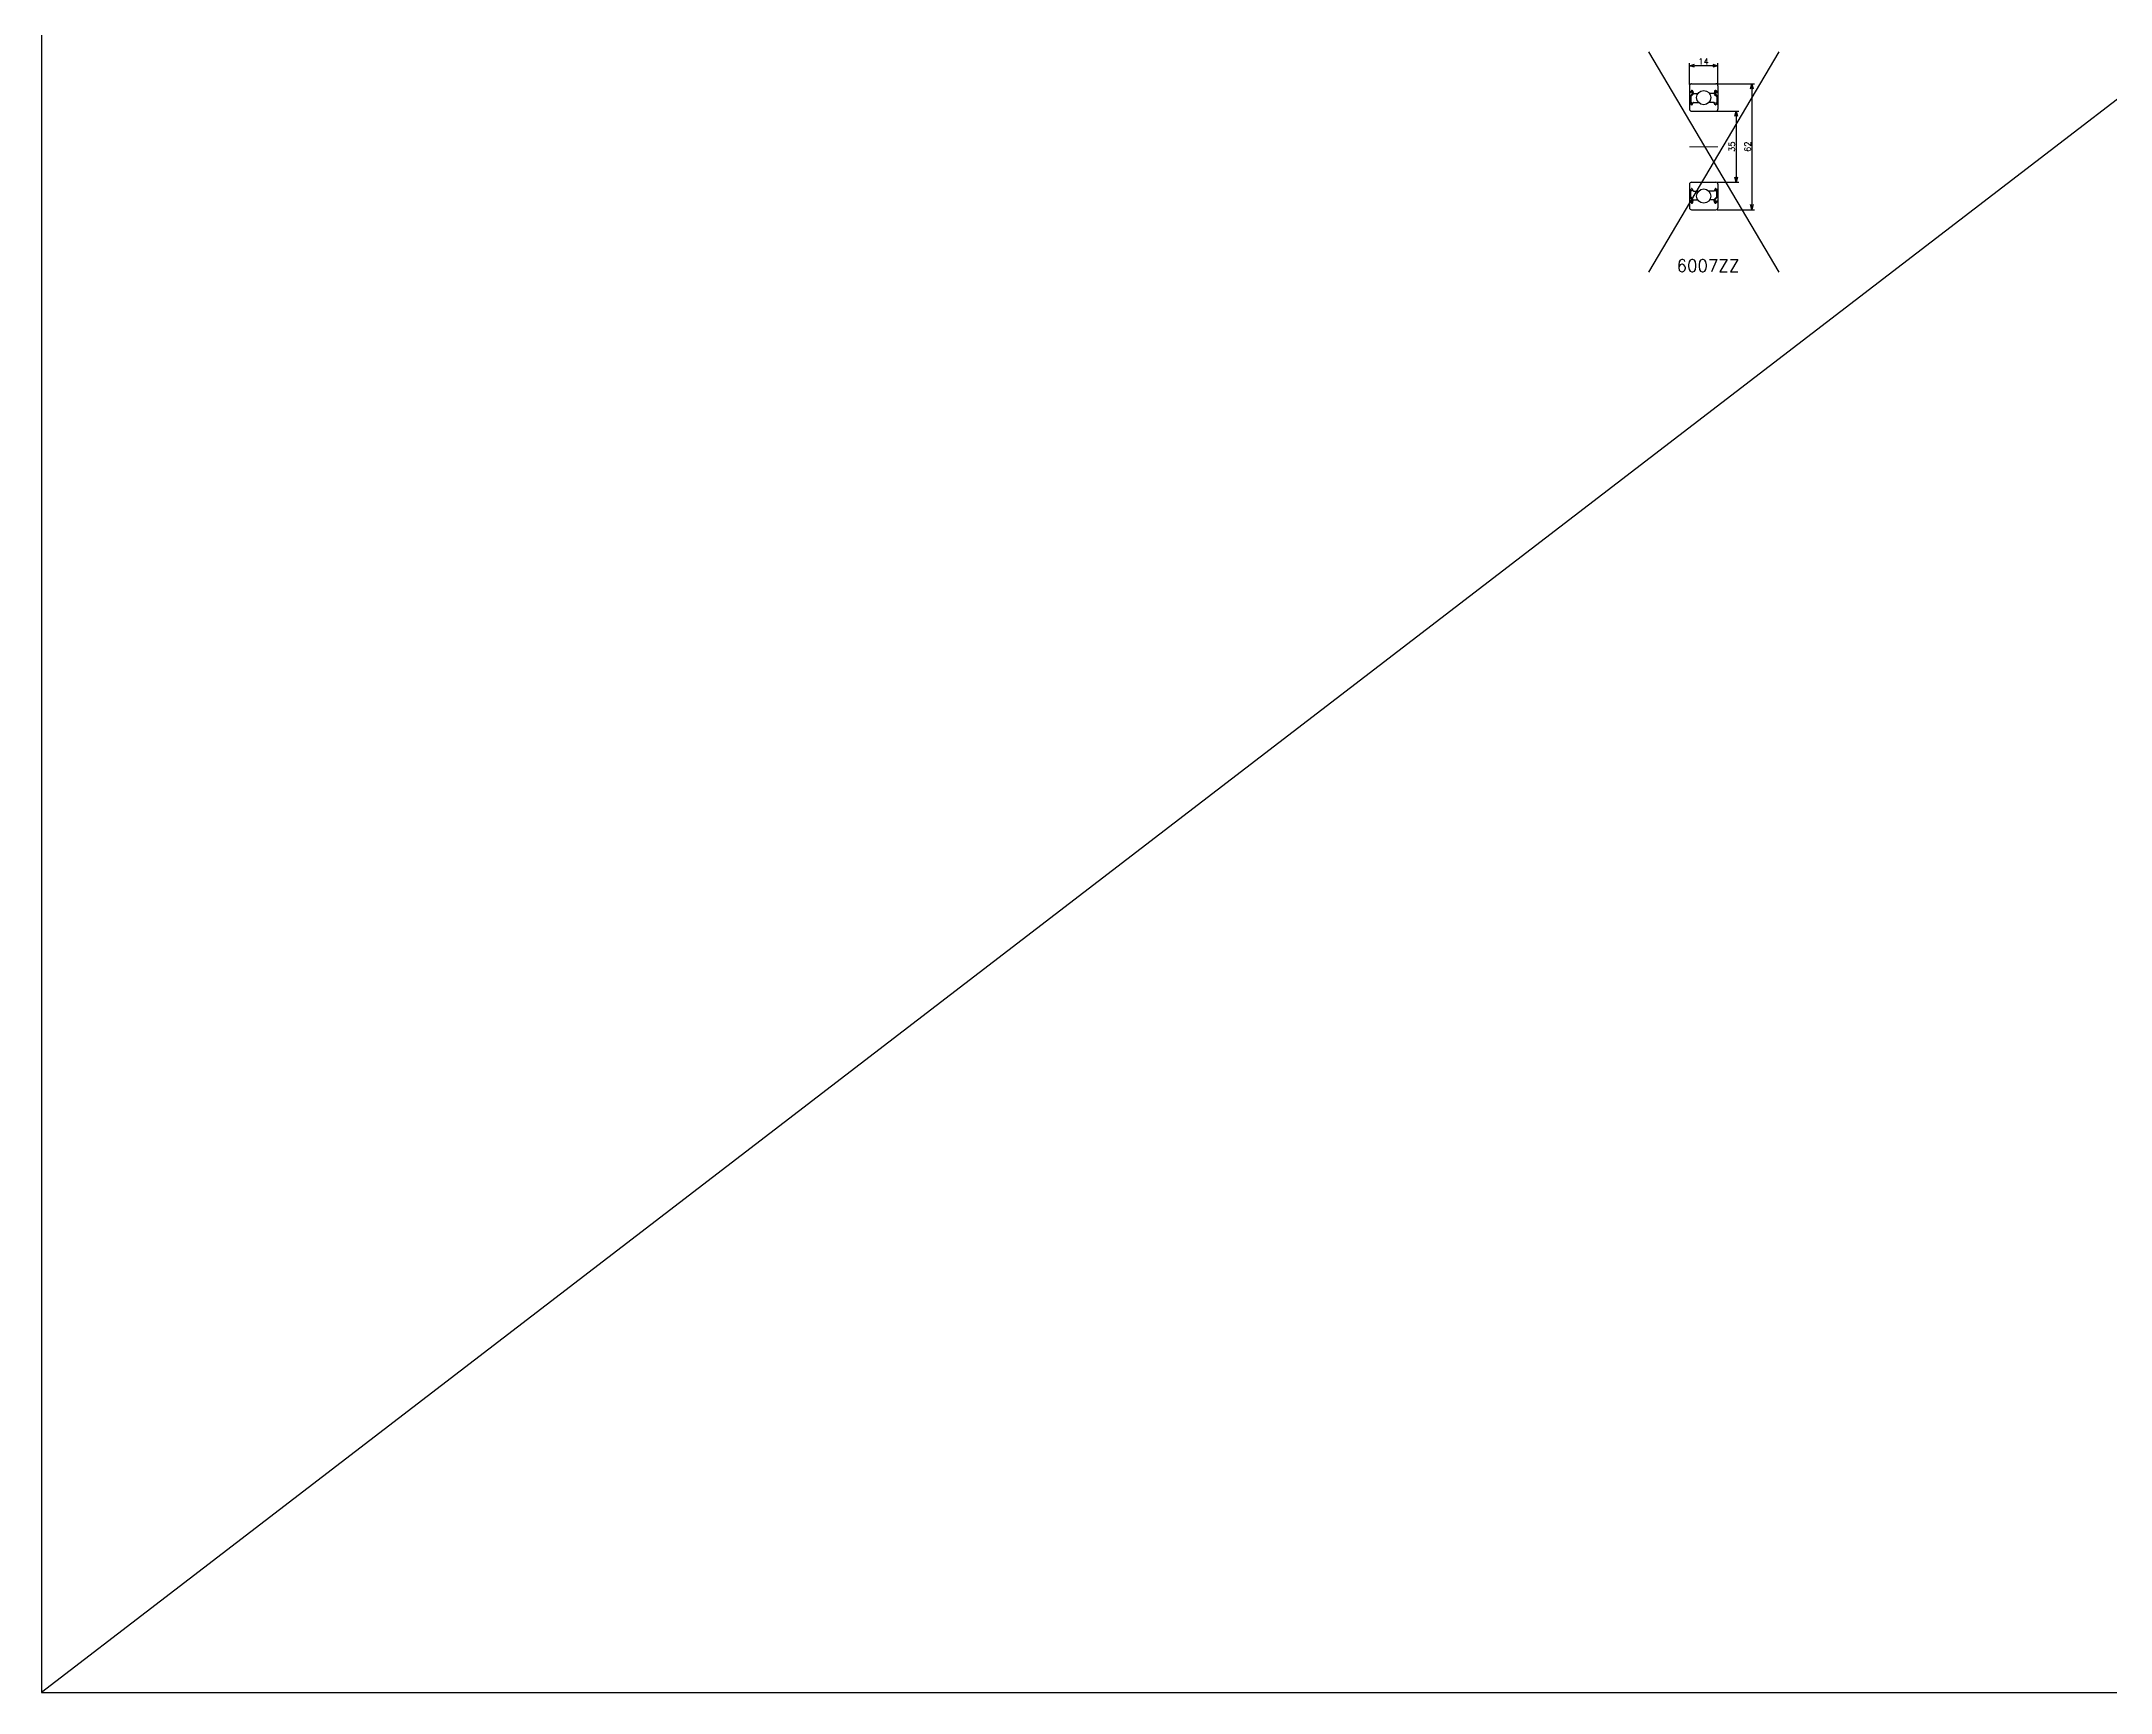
# Model space of a CAD drawing. Header units: millimetres. Extents: x 0 to 38884, y -3675 to 8056.
# Drawn here: x 8441 to 9460, y -2617 to -1804 of the extents above; entities that cross this region are included whole.
import ezdxf

# ---------------------------------------------------------------- set-up
doc = ezdxf.new("R2010")
doc.units = ezdxf.units.MM
doc.header["$LTSCALE"] = 2.4
doc.header["$PDMODE"] = 99
doc.header["$PDSIZE"] = 1
doc.layers.add('08_DIM', color=3, linetype='Continuous', lineweight=13)
doc.layers.add('10_DRAFT', color=8, linetype='Continuous', lineweight=0, plot=False)
doc.styles.add('KSS_TXT', font='txt.shx', dxfattribs={"bigfont": 'extfont2.shx'})
doc.dimstyles.new('KSS_DIM', dxfattribs={"dimscale": 2, "dimtxt": 3, "dimasz": 2.5, "dimexe": 1.25, "dimexo": 0.625, "dimtad": 1, "dimdsep": 46, "dimtxsty": 'KSS_TXT', "dimblk": 'OPEN30', "dimcen": 0, "dimazin": 2, "dimtfac": 0.75, "dimtmove": 0, "dimatfit": 3, "dimldrblk": 'OPEN30', "dimfxl": 1.25, "dimtolj": 1, "dimarcsym": 0})

# ---------------------------------------------------------------- blocks, each defined once
blk = doc.blocks.new('B6007ZZa_1')
at = {"color": 0}
for p, q in [((-13, 31), (-1, 31)), ((-14, 30), (-14, 18.5)), ((-13.8, 27.2), (-13.5, 27.2)), ((-13.8, 21.1), (-13.4, 21.1)), ((-12.6, 26), (-13.7, 24.9)), ((-13.7, 24.9), (-13.7, 21.7)), ((-13.5, 27.2), (-13.3, 27.5)), ((-13.2, 26.6), (-13.4, 26.8)), ((-12.3, 25.8), (-13.4, 24.7)), ((-13.4, 24.7), (-13.4, 21.7)), ((-12.8, 21.7), (-13.4, 21.7)), ((-13.4, 21.4), (-12.8, 21.4)), ((-13.4, 21.1), (-13.1, 20.7)), ((-13.3, 27), (-13, 27.4)), ((-13, 26.9), (-13.3, 27)), ((-13.2, 26.6), (-13, 26.9)), ((-12.9, 20.6), (-12.8, 20.6)), ((-12.8, 21.4), (-12.8, 21.7)), ((-12.6, 27.2), (-12.6, 26)), ((-12.6, 20.8), (-12.2, 21.7)), ((-12.3, 27.3), (-12.2, 26.4)), ((-12.3, 26.7), (-12.3, 25.8)), ((-12.1, 21.8), (-9.5, 21.8)), ((-12, 26.2), (-9.9, 26.2)), ((-1.9, 21.8), (-4.5, 21.8)), ((-2, 26.2), (-4.1, 26.2)), ((-1.7, 27.3), (-1.8, 26.4)), ((-1.4, 20.8), (-1.8, 21.7)), ((-1.7, 26.7), (-1.7, 25.8)), ((-1.7, 25.8), (-0.6, 24.7)), ((-1.4, 27.2), (-1.4, 26)), ((-1.4, 26), (-0.3, 24.9)), ((-1.2, 21.4), (-1.2, 21.7)), ((-1.2, 21.7), (-0.6, 21.7)), ((-0.6, 21.4), (-1.2, 21.4)), ((-1.1, 20.6), (-1.2, 20.6)), ((-0.7, 27), (-1, 27.4)), ((-1, 26.9), (-0.7, 27)), ((-0.8, 26.6), (-1, 26.9)), ((-0.6, 21.1), (-0.9, 20.7)), ((-0.8, 26.6), (-0.6, 26.8)), ((-0.5, 27.2), (-0.7, 27.5)), ((-0.6, 24.7), (-0.6, 21.7)), ((-0.2, 21.1), (-0.6, 21.1)), ((-0.2, 27.2), (-0.5, 27.2)), ((-0.3, 24.9), (-0.3, 21.7)), ((0, 30), (0, 18.5)), ((-13, 17.5), (-1, 17.5)), ((-14, -18.5), (-14, -30)), ((-13, -17.5), (-1, -17.5)), ((0, -18.5), (0, -30)), ((-13.8, -21.1), (-13.4, -21.1)), ((-13.8, -27.2), (-13.5, -27.2)), ((-13.7, -24.9), (-13.7, -21.7)), ((-12.6, -26), (-13.7, -24.9)), ((-13.5, -27.2), (-13.3, -27.5)), ((-13.4, -21.1), (-13.1, -20.7)), ((-13.4, -21.4), (-12.8, -21.4)), ((-13.4, -24.7), (-13.4, -21.7)), ((-12.8, -21.7), (-13.4, -21.7)), ((-12.3, -25.8), (-13.4, -24.7)), ((-13.2, -26.6), (-13.4, -26.8)), ((-13, -26.9), (-13.3, -27)), ((-13.3, -27), (-13, -27.4)), ((-13.2, -26.6), (-13, -26.9)), ((-12.9, -20.6), (-12.8, -20.6)), ((-12.8, -21.4), (-12.8, -21.7)), ((-12.6, -20.8), (-12.2, -21.7)), ((-12.6, -27.2), (-12.6, -26)), ((-12.3, -26.7), (-12.3, -25.8)), ((-12.3, -27.3), (-12.2, -26.4)), ((-12.1, -21.8), (-9.5, -21.8)), ((-12, -26.2), (-9.9, -26.2)), ((-1.9, -21.8), (-4.5, -21.8)), ((-2, -26.2), (-4.1, -26.2)), ((-1.4, -20.8), (-1.8, -21.7)), ((-1.7, -27.3), (-1.8, -26.4)), ((-1.7, -25.8), (-0.6, -24.7)), ((-1.7, -26.7), (-1.7, -25.8)), ((-1.4, -26), (-0.3, -24.9)), ((-1.4, -27.2), (-1.4, -26)), ((-1.1, -20.6), (-1.2, -20.6)), ((-1.2, -21.4), (-1.2, -21.7)), ((-0.6, -21.4), (-1.2, -21.4)), ((-1.2, -21.7), (-0.6, -21.7)), ((-0.8, -26.6), (-1, -26.9)), ((-1, -26.9), (-0.7, -27)), ((-0.7, -27), (-1, -27.4)), ((-0.6, -21.1), (-0.9, -20.7)), ((-0.8, -26.6), (-0.6, -26.8)), ((-0.5, -27.2), (-0.7, -27.5)), ((-0.2, -21.1), (-0.6, -21.1)), ((-0.6, -24.7), (-0.6, -21.7)), ((-0.2, -27.2), (-0.5, -27.2)), ((-0.3, -24.9), (-0.3, -21.7)), ((-13, -31), (-1, -31)), ((-10, -31), (-10, -31)), ((-7.5, -31), (-7.5, -31))]:
    blk.add_line(p, q, dxfattribs=at)
for centre in [(-7, 24.2), (-7, -24.3)]:
    blk.add_circle(centre, 3.5, dxfattribs=at)
for centre, radius, start, end in [((-13, 30), 1, 90, 180), ((-1, 30), 1, 0, 90), ((-13.8, 27.4), 0.2, 180, 270), ((-13.8, 20.9), 0.2, 90, 180), ((-13.4, 21.7), 0.3, 180, 270), ((-13.3, 27), 0.3, 144.9356, 235.0377), ((-12.8, 27.2), 0.53, 5.0651, 144.9356), ((-12.9, 20.8), 0.2, 219.9991, 270), ((-12.8, 27.2), 0.23, 2.1311, 144.9356), ((-12.8, 20.8), 0.2, 270, 339.9703), ((-12, 26.4), 0.2, 185.0651, 270), ((-12.1, 21.6), 0.2, 90, 159.9703), ((-2, 26.4), 0.2, 270, 354.9349), ((-1.9, 21.6), 0.2, 20.0297, 90), ((-1.2, 27.2), 0.53, 35.0644, 174.9349), ((-1.2, 27.2), 0.23, 35.0644, 177.8689), ((-1.2, 20.8), 0.2, 200.0297, 270), ((-1.1, 20.8), 0.2, 270, 320.0009), ((-0.7, 27), 0.3, 304.9623, 35.0644), ((-0.6, 21.7), 0.3, 270, 0), ((-0.2, 27.4), 0.2, 270, 0), ((-0.2, 20.9), 0.2, 0, 90), ((-13, 18.5), 1, 180, 270), ((-1, 18.5), 1, 270, 0), ((-13, -18.5), 1, 90, 180), ((-1, -18.5), 1, 0, 90), ((-13.8, -20.9), 0.2, 180, 270), ((-13.8, -27.4), 0.2, 90, 180), ((-13, -30), 1, 180, 270), ((-13.4, -21.7), 0.3, 90, 180), ((-13.3, -27), 0.3, 124.9623, 215.0644), ((-12.8, -27.2), 0.53, 215.0644, 354.9349), ((-12.9, -20.8), 0.2, 90, 140.0009), ((-12.8, -27.2), 0.23, 215.0644, 357.8689), ((-12.8, -20.8), 0.2, 20.0297, 90), ((-12.1, -21.6), 0.2, 200.0297, 270), ((-12, -26.4), 0.2, 90, 174.9349), ((-2, -26.4), 0.2, 5.0651, 90), ((-1.9, -21.6), 0.2, 270, 339.9703), ((-1.2, -27.2), 0.53, 185.0651, 324.9356), ((-1.2, -20.8), 0.2, 90, 159.9703), ((-1.2, -27.2), 0.23, 182.1311, 324.9356), ((-1.1, -20.8), 0.2, 39.9991, 90), ((-1, -30), 1, 270, 0), ((-0.6, -21.7), 0.3, 0, 90), ((-0.7, -27), 0.3, 324.9356, 55.0377), ((-0.2, -20.9), 0.2, 270, 0), ((-0.2, -27.4), 0.2, 0, 90)]:
    blk.add_arc(centre, radius, start, end, dxfattribs=at)
at = {"layer": '10_DRAFT'}
blk.add_line((-14, 0), (0, 0), dxfattribs=at)
blk = doc.blocks.new('_Open30')
at = {"color": 0, "linetype": 'ByBlock', "lineweight": -2}
for p, q in [((-1, 0.27), (0, 0)), ((0, 0), (-1, -0.27)), ((0, 0), (-1, 0))]:
    blk.add_line(p, q, dxfattribs=at)
blk = doc.blocks.new('*D477')
at = {"layer": '08_DIM', "color": 0, "lineweight": -2, "transparency": 16777216}
for p, q in [((9252.5, -1824.8), (9252.5, -1814.3)), ((9264, -1815.5), (9255, -1815.5)), ((9266.5, -1824.8), (9266.5, -1814.3))]:
    blk.add_line(p, q, dxfattribs=at)
at = {"layer": 'Defpoints', "color": 0, "transparency": 16777216}
for p in [(9252.5, -1815.5), (9252.5, -1825.4), (9266.5, -1825.4)]:
    blk.add_point(p, dxfattribs=at)
at = {"layer": '08_DIM', "color": 0, "lineweight": -2, "transparency": 16777216, "xscale": 2.5, "yscale": 2.5, "zscale": 2.5, "rotation": 180}
blk.add_blockref('_Open30', (9252.5, -1815.5), dxfattribs=at)
at = {"layer": '08_DIM', "color": 0, "lineweight": -2, "transparency": 16777216, "xscale": 2.5, "yscale": 2.5, "zscale": 2.5}
blk.add_blockref('_Open30', (9266.5, -1815.5), dxfattribs=at)
at = {"layer": '08_DIM', "color": 0, "transparency": 16777216, "insert": (9259.5, -1813.4), "char_height": 3, "attachment_point": 5, "style": 'KSS_TXT'}
blk.add_mtext('\\A1;14', dxfattribs=at)
blk = doc.blocks.new('*D478')
at = {"layer": '08_DIM', "color": 0, "lineweight": -2, "transparency": 16777216}
for p, q in [((9266.2, -1824.4), (9284.5, -1824.4)), ((9283.3, -1826.9), (9283.3, -1883.9)), ((9266.2, -1886.4), (9284.5, -1886.4))]:
    blk.add_line(p, q, dxfattribs=at)
at = {"layer": 'Defpoints', "color": 0, "transparency": 16777216}
for p in [(9265.5, -1824.4), (9265.5, -1886.4), (9283.3, -1886.4)]:
    blk.add_point(p, dxfattribs=at)
at = {"layer": '08_DIM', "color": 0, "lineweight": -2, "transparency": 16777216, "xscale": 2.5, "yscale": 2.5, "zscale": 2.5}
for p, rotation in [((9283.3, -1824.4), 90), ((9283.3, -1886.4), 270)]:
    blk.add_blockref('_Open30', p, dxfattribs=dict(at, rotation=rotation))
at = {"layer": '08_DIM', "color": 0, "transparency": 16777216, "insert": (9281.2, -1855.4), "char_height": 3, "attachment_point": 5, "rotation": 90, "style": 'KSS_TXT'}
blk.add_mtext('\\A1;62', dxfattribs=at)
blk = doc.blocks.new('*D479')
at = {"layer": '08_DIM', "color": 0, "lineweight": -2, "transparency": 16777216}
for p, q in [((9266.2, -1837.9), (9276.8, -1837.9)), ((9275.5, -1840.4), (9275.5, -1870.4)), ((9266.2, -1872.9), (9276.8, -1872.9))]:
    blk.add_line(p, q, dxfattribs=at)
at = {"layer": 'Defpoints', "color": 0, "transparency": 16777216}
for p in [(9265.5, -1837.9), (9265.5, -1872.9), (9275.5, -1872.9)]:
    blk.add_point(p, dxfattribs=at)
at = {"layer": '08_DIM', "color": 0, "lineweight": -2, "transparency": 16777216, "xscale": 2.5, "yscale": 2.5, "zscale": 2.5}
for p, rotation in [((9275.5, -1837.9), 90), ((9275.5, -1872.9), 270)]:
    blk.add_blockref('_Open30', p, dxfattribs=dict(at, rotation=rotation))
at = {"layer": '08_DIM', "color": 0, "transparency": 16777216, "insert": (9273.4, -1855.4), "char_height": 3, "attachment_point": 5, "rotation": 90, "style": 'KSS_TXT'}
blk.add_mtext('\\A1;35', dxfattribs=at)

msp = doc.modelspace()

# ---------------------------------------------------------------- linework, layer by layer
at = {"color": 3}
msp.add_line((13062.9437, 931.2229), (8440.9518, -2616.6685), dxfattribs=at)
for p, q in [((9232.3607, -1808.624), (9296.5147, -1917.1768)), ((9296.5147, -1808.624), (9232.3607, -1917.1768))]:
    msp.add_line(p, q)
msp.add_lwpolyline([(8440.9518, -2616.6685), (13062.9437, -2616.6685), (13062.9437, 931.2229), (8440.9518, 931.2229)], close=True, dxfattribs=at)

# ---------------------------------------------------------------- block references
at = {"color": 4}
msp.add_blockref('B6007ZZa_1', (9266.5499, -1855.4208), dxfattribs=at)

# ---------------------------------------------------------------- texts
at = {"color": 0, "style": 'KSS_TXT'}
msp.add_text('6007ZZ', height=6, dxfattribs=at).set_placement((9246.2278, -1916.9991))

# ---------------------------------------------------------------- dimensions: what is measured, and where the dimension line sits
at = {"layer": '08_DIM'}
dim = msp.add_linear_dim(base=(9252.5499, -1815.5344), p1=(9266.5499, -1825.4208), p2=(9252.5499, -1825.4208), dimstyle='KSS_DIM', override={"dimscale": 1}, dxfattribs=at)
dim.commit()
dim.dimension.update_dxf_attribs({"geometry": '*D477', "text_midpoint": (9259.5499, -1813.4094)})
for base, p1, p2, picture, middle in [((9283.2795, -1886.4208), (9265.5499, -1824.4208), (9265.5499, -1886.4208), '*D478', (9281.1545, -1855.4208)), ((9275.5143, -1872.9208), (9265.5499, -1837.9208), (9265.5499, -1872.9208), '*D479', (9273.3872, -1855.4208))]:
    dim = msp.add_linear_dim(base=base, p1=p1, p2=p2, angle=90, dimstyle='KSS_DIM', override={"dimscale": 1}, dxfattribs=at)
    dim.commit()
    dim.dimension.update_dxf_attribs({"geometry": picture, "text_midpoint": middle})

doc.saveas('drawing.dxf')
